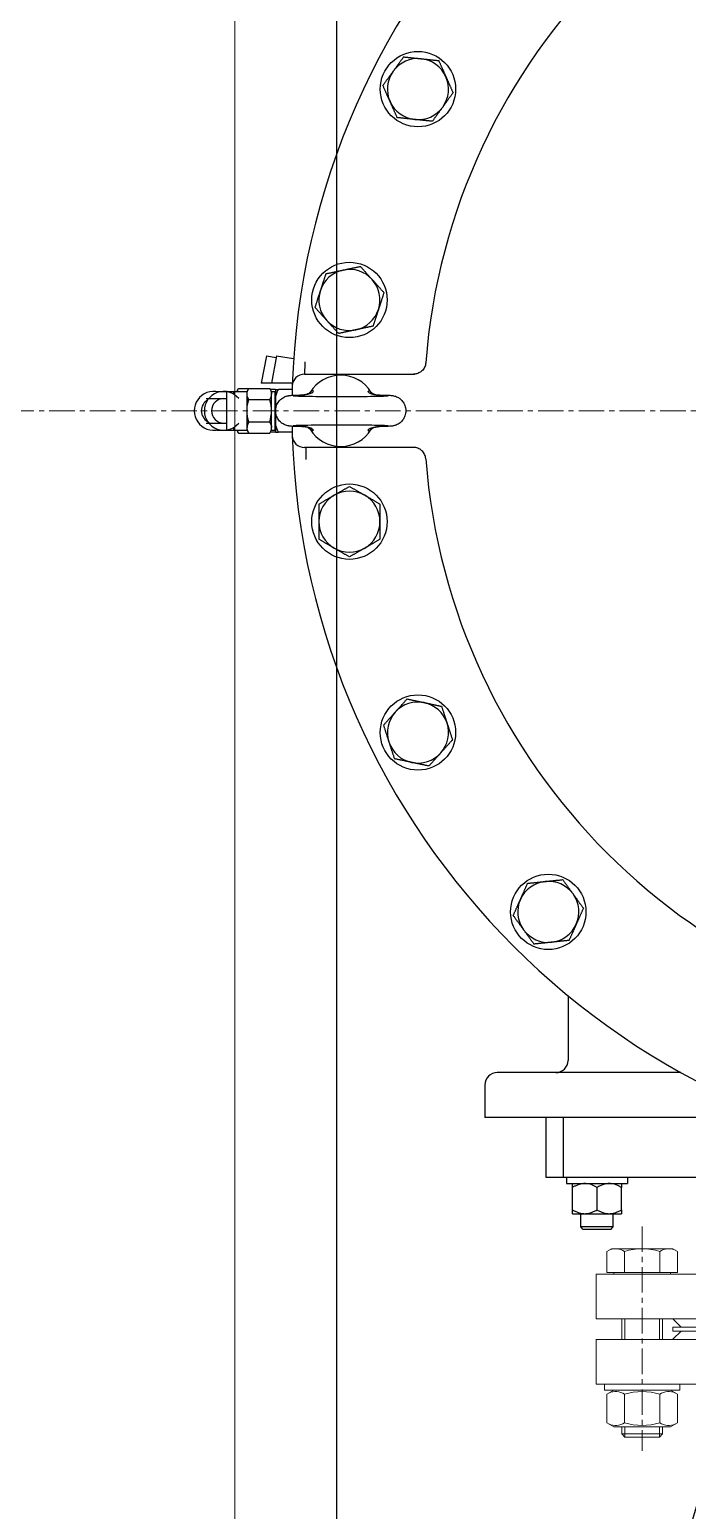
# Model space of a CAD drawing. Header units: millimetres. Extents: x 47998 to 491357, y 29487 to 305355.
# Drawn here: x 49655.6 to 49687.9, y 30339.2 to 30411.9 of the extents above; entities that cross this region are included whole.
import ezdxf

# ---------------------------------------------------------------- set-up
doc = ezdxf.new("R2010")
doc.units = ezdxf.units.MM
doc.linetypes.add('GP kota 28.53_PBS_strojarstvo_rashladni_sustav$0$CENTER', pattern=[2, 1.25, -0.25, 0.25, -0.25])
doc.styles.add('GP kota 28.53_PBS_arhitektura$0$KOTE', font='arial.ttf')

msp = doc.modelspace()

# ---------------------------------------------------------------- linework, layer by layer
at = {"color": 20, "linetype": 'Continuous', "lineweight": 18}
for p, q in [((49665.677, 30534.953), (49665.677, 30169.953)), ((49670.677, 30529.953), (49670.677, 30169.953))]:
    msp.add_line(p, q, dxfattribs=at)
at = {"color": 4, "linetype": 'Continuous', "lineweight": 20}
msp.add_line((49670.677, 30169.953), (49670.677, 30534.953), dxfattribs=at)
at = {"color": 1, "linetype": 'Continuous', "lineweight": -3}
for p, q in [((49670.677, 30534.953), (49670.677, 30169.953)), ((49667.228, 30395.869), (49666.978, 30394.511)), ((49667.228, 30395.869), (49667.713, 30395.787)), ((49667.728, 30395.869), (49667.478, 30394.511)), ((49667.728, 30395.869), (49668.565, 30395.727)), ((49669.096, 30394.961), (49674.508, 30394.961)), ((49665.777, 30394.111), (49665.862, 30394.258)), ((49665.862, 30394.258), (49666.362, 30394.258)), ((49666.277, 30394.111), (49666.362, 30394.258)), ((49666.362, 30394.258), (49667.392, 30394.258)), ((49667.478, 30394.511), (49666.978, 30394.511)), ((49667.677, 30394.211), (49667.417, 30394.211)), ((49668.501, 30394.511), (49667.478, 30394.511)), ((49667.677, 30394.211), (49667.677, 30393.822)), ((49667.677, 30394.211), (49667.827, 30394.211)), ((49668.492, 30394.211), (49667.827, 30394.211)), ((49669.548, 30394.107), (49669.467, 30394.165)), ((49672.205, 30394.107), (49672.287, 30394.165)), ((49664.277, 30393.761), (49665.277, 30393.761)), ((49664.797, 30394.111), (49665.297, 30394.111)), ((49665.277, 30392.231), (49665.277, 30394.091)), ((49665.297, 30394.111), (49666.277, 30394.111)), ((49665.633, 30393.969), (49665.633, 30394.091)), ((49666.277, 30393.984), (49666.277, 30394.111)), ((49666.277, 30393.161), (49666.277, 30393.984)), ((49666.277, 30393.71), (49666.362, 30393.71)), ((49666.323, 30393.561), (49666.277, 30393.561)), ((49666.362, 30393.71), (49667.392, 30393.71)), ((49667.477, 30393.561), (49667.43, 30393.561)), ((49667.477, 30393.984), (49667.477, 30394.111)), ((49667.477, 30394.111), (49667.657, 30394.111)), ((49667.477, 30393.161), (49667.477, 30393.984)), ((49667.657, 30392.211), (49667.657, 30394.111)), ((49667.677, 30393.561), (49667.657, 30393.561)), ((49667.677, 30393.822), (49667.677, 30393.55)), ((49667.677, 30393.55), (49667.677, 30392.772)), ((49666.277, 30392.339), (49666.277, 30393.161)), ((49666.324, 30392.761), (49666.277, 30392.761)), ((49667.477, 30392.761), (49667.43, 30392.761)), ((49667.477, 30392.339), (49667.477, 30393.161)), ((49667.677, 30392.761), (49667.657, 30392.761)), ((49667.677, 30392.772), (49667.677, 30392.5)), ((49664.277, 30392.561), (49665.277, 30392.561)), ((49664.797, 30392.211), (49665.297, 30392.211)), ((49665.297, 30392.211), (49666.277, 30392.211)), ((49665.633, 30392.231), (49665.633, 30392.353)), ((49665.777, 30392.211), (49665.862, 30392.064)), ((49665.862, 30392.064), (49666.362, 30392.064)), ((49666.277, 30392.613), (49666.362, 30392.613)), ((49666.277, 30392.211), (49666.277, 30392.339)), ((49666.277, 30392.211), (49666.362, 30392.064)), ((49666.362, 30392.613), (49667.392, 30392.613)), ((49666.362, 30392.064), (49667.392, 30392.064)), ((49667.677, 30392.111), (49667.417, 30392.111)), ((49667.477, 30392.211), (49667.477, 30392.339)), ((49667.477, 30392.211), (49667.657, 30392.211)), ((49667.677, 30392.5), (49667.677, 30392.111)), ((49667.677, 30392.111), (49667.827, 30392.111)), ((49668.492, 30392.111), (49667.827, 30392.111)), ((49669.548, 30392.216), (49669.467, 30392.158)), ((49672.205, 30392.216), (49672.287, 30392.158)), ((49674.508, 30391.361), (49669.096, 30391.361)), ((49669.156, 30391.361), (49669.156, 30390.762)), ((49682.037, 30364.439), (49682.037, 30361.261)), ((49677.957, 30360.061), (49677.957, 30358.461)), ((49687.577, 30360.661), (49678.557, 30360.661)), ((49688.647, 30358.461), (49677.957, 30358.461)), ((49680.957, 30355.511), (49680.957, 30358.461)), ((49681.811, 30355.511), (49681.811, 30358.461)), ((49681.698, 30355.511), (49680.957, 30355.511)), ((49681.811, 30355.511), (49681.698, 30355.511)), ((49683.915, 30355.511), (49681.811, 30355.511)), ((49681.961, 30355.511), (49681.961, 30355.211)), ((49681.961, 30355.211), (49684.961, 30355.211)), ((49682.261, 30355.025), (49682.261, 30355.21)), ((49682.261, 30353.918), (49682.261, 30355.025)), ((49682.661, 30355.188), (49682.661, 30355.211)), ((49683.461, 30353.918), (49683.461, 30355.025)), ((49687.179, 30355.511), (49683.915, 30355.511)), ((49684.261, 30355.188), (49684.261, 30355.211)), ((49684.661, 30355.21), (49684.661, 30355.025)), ((49684.661, 30353.918), (49684.661, 30355.025)), ((49684.961, 30355.511), (49684.961, 30355.211)), ((49688.647, 30355.511), (49687.179, 30355.511)), ((49682.261, 30353.732), (49682.261, 30353.918)), ((49682.262, 30353.731), (49682.261, 30353.732)), ((49682.262, 30353.731), (49684.66, 30353.731)), ((49682.661, 30353.084), (49682.661, 30353.731)), ((49684.261, 30353.084), (49684.261, 30353.731)), ((49684.66, 30353.731), (49684.661, 30353.732)), ((49684.661, 30353.918), (49684.661, 30353.732)), ((49684.261, 30353.084), (49682.661, 30353.084)), ((49682.784, 30352.961), (49682.661, 30353.084)), ((49684.139, 30352.961), (49682.784, 30352.961)), ((49684.139, 30352.961), (49684.261, 30353.084))]:
    msp.add_line(p, q, dxfattribs=at)
at = {"color": 4, "linetype": 'GP kota 28.53_PBS_strojarstvo_rashladni_sustav$0$CENTER', "lineweight": 9}
for p, q in [((49224.564, 30393.161), (49757.964, 30393.161)), ((49685.677, 30353.105), (49685.677, 30342.089))]:
    msp.add_line(p, q, dxfattribs=at)
at = {"color": 1, "linetype": 'Continuous', "lineweight": 9, "extrusion": (0.5, -0.866025, 0)}
for p, q in [((49683.944, 30351.877), (49684.177, 30352.011)), ((49683.944, 30344.864), (49684.292, 30345.065)), ((49687.409, 30343.465), (49687.062, 30343.265))]:
    msp.add_line(p, q, dxfattribs=at)
at = {"color": 1, "linetype": 'Continuous', "lineweight": 9, "extrusion": (-1.83697e-16, -1, 0)}
for p, q in [((49684.177, 30352.011), (49687.177, 30352.011)), ((49687.409, 30350.841), (49683.944, 30350.841)), ((49684.292, 30343.265), (49687.062, 30343.265)), ((49686.677, 30342.918), (49684.677, 30342.918)), ((49686.523, 30342.765), (49684.83, 30342.765))]:
    msp.add_line(p, q, dxfattribs=at)
at = {"color": 1, "linetype": 'Continuous', "lineweight": 9, "extrusion": (-0.5, -0.866025, 0)}
for p, q in [((49687.409, 30351.877), (49687.177, 30352.011)), ((49687.409, 30344.864), (49687.062, 30345.065)), ((49683.944, 30343.465), (49684.292, 30343.265))]:
    msp.add_line(p, q, dxfattribs=at)
at = {"color": 1, "linetype": 'Continuous', "lineweight": 9, "extrusion": (-1, 1.83697e-16, 0)}
for p, q in [((49683.944, 30351.877), (49683.944, 30350.841)), ((49684.81, 30351.877), (49684.81, 30350.841)), ((49686.543, 30351.877), (49686.543, 30350.841)), ((49687.409, 30351.877), (49687.409, 30350.841)), ((49684.292, 30350.841), (49684.292, 30350.761)), ((49687.062, 30350.841), (49687.062, 30350.761)), ((49684.677, 30348.561), (49684.677, 30347.565)), ((49686.677, 30348.561), (49686.677, 30347.565)), ((49683.944, 30344.864), (49683.944, 30343.465)), ((49684.811, 30344.864), (49684.811, 30343.465)), ((49686.543, 30344.864), (49686.543, 30343.465)), ((49687.409, 30344.864), (49687.409, 30343.465)), ((49684.677, 30343.265), (49684.677, 30342.918)), ((49686.677, 30343.265), (49686.677, 30342.918))]:
    msp.add_line(p, q, dxfattribs=at)
at = {"color": 1, "linetype": 'Continuous', "lineweight": 9}
for p, q in [((49683.427, 30350.761), (49727.927, 30350.761)), ((49683.427, 30350.761), (49683.427, 30348.561)), ((49683.427, 30348.561), (49727.927, 30348.561)), ((49687.587, 30348.161), (49687.187, 30348.561)), ((49687.177, 30348.161), (49724.177, 30348.161)), ((49687.177, 30347.961), (49687.177, 30348.161)), ((49687.177, 30347.961), (49724.177, 30347.961)), ((49687.587, 30347.961), (49687.187, 30347.565)), ((49683.427, 30347.565), (49683.427, 30345.365)), ((49683.427, 30347.561), (49727.927, 30347.561)), ((49683.427, 30345.361), (49727.927, 30345.361)), ((49683.827, 30345.365), (49683.827, 30345.065)), ((49687.527, 30345.365), (49683.827, 30345.365)), ((49683.827, 30345.065), (49687.527, 30345.065)), ((49687.527, 30345.065), (49687.527, 30345.365))]:
    msp.add_line(p, q, dxfattribs=at)
at = {"color": 4, "linetype": 'Continuous', "lineweight": 9, "extrusion": (-1, 1.83697e-16, 0)}
for p, q in [((49684.83, 30348.561), (49684.83, 30347.565)), ((49686.523, 30348.561), (49686.523, 30347.565)), ((49684.83, 30343.265), (49684.83, 30342.765)), ((49686.523, 30343.265), (49686.523, 30342.765))]:
    msp.add_line(p, q, dxfattribs=at)
at = {"color": 1, "linetype": 'Continuous', "lineweight": 9, "extrusion": (-0.707107, -0.707107, 0)}
msp.add_line((49684.677, 30342.918), (49684.83, 30342.765), dxfattribs=at)
at = {"color": 1, "linetype": 'Continuous', "lineweight": 9, "extrusion": (0.707107, -0.707107, 0)}
msp.add_line((49686.523, 30342.765), (49686.677, 30342.918), dxfattribs=at)
at = {"color": 1, "linetype": 'Continuous', "lineweight": -3}
for centre in [(49674.67, 30408.96), (49671.305, 30398.605), (49671.305, 30387.717), (49674.67, 30377.362), (49681.069, 30368.554)]:
    msp.add_circle(centre, 1.85, dxfattribs=at)
for centre, radius, start, end in [((49705.677, 30393.161), 37.2, 91.87889, 178.12111), ((49705.677, 30393.161), 30.715, 94.39815, 175.60185), ((49674.67, 30408.96), 1.5, 84, 144), ((49674.67, 30408.96), 1.5, 24, 84), ((49674.67, 30408.96), 1.5, 144, 204), ((49674.67, 30408.96), 1.5, 324, 24), ((49674.67, 30408.96), 1.5, 204, 264), ((49674.67, 30408.96), 1.5, 264, 324), ((49671.305, 30398.605), 1.5, 102, 162), ((49671.305, 30398.605), 1.5, 42, 102), ((49671.305, 30398.605), 1.5, 342, 42), ((49671.305, 30398.605), 1.5, 162, 222), ((49671.305, 30398.605), 1.5, 282, 342), ((49671.305, 30398.605), 1.5, 222, 282), ((49669.096, 30394.361), 0.6, 90, 178.12111), ((49670.877, 30393.161), 1.75, 31.17041, 148.81926), ((49705.704, 30393.16), 31.227, 176.70248, 176.70252), ((49705.677, 30393.161), 37.2, 178.12111, 178.82631), ((49664.633, 30393.161), 0.95, 74.74248, 285.25752), ((49664.633, 30393.161), 0.6, 119.1764, 240.8236), ((49665.133, 30393.161), 0.95, 39.16671, 320.83329), ((49665.133, 30393.161), 0.6, 90, 270), ((49665.297, 30394.091), 0.02, 90, 180), ((49665.653, 30394.091), 0.02, 90, 180), ((49665.297, 30392.231), 0.02, 180, 270), ((49665.653, 30392.231), 0.02, 180, 270), ((49705.677, 30393.161), 37.2, 181.1737, 181.87889), ((49705.677, 30393.161), 37.2, 181.87889, 268.12111), ((49669.096, 30391.961), 0.6, 181.87889, 270), ((49670.877, 30393.161), 1.75, 211.17039, 328.82953), ((49705.677, 30393.161), 30.715, 184.39815, 265.60185), ((49671.305, 30387.717), 1.5, 60, 120), ((49671.305, 30387.717), 1.5, 120, 180), ((49671.305, 30387.717), 1.5, 0, 60), ((49671.305, 30387.717), 1.5, 180, 240), ((49671.305, 30387.717), 1.5, 300, 0), ((49671.305, 30387.717), 1.5, 240, 300), ((49674.67, 30377.362), 1.5, 78, 138), ((49674.67, 30377.362), 1.5, 138, 198), ((49674.67, 30377.362), 1.5, 18, 78), ((49674.67, 30377.362), 1.5, 318, 18), ((49674.67, 30377.362), 1.5, 198, 258), ((49674.67, 30377.362), 1.5, 258, 318), ((49681.069, 30368.554), 1.5, 96, 156), ((49681.069, 30368.554), 1.5, 36, 96), ((49681.069, 30368.554), 1.5, 336, 36), ((49681.069, 30368.554), 1.5, 156, 216), ((49681.069, 30368.554), 1.5, 276, 336), ((49681.069, 30368.554), 1.5, 216, 276), ((49681.437, 30361.261), 0.6, 270, 0), ((49678.557, 30360.061), 0.6, 90, 180), ((49659.977, 30347.461), 29.505, 270, 0), ((49659.977, 30347.461), 61.895, 270, 0)]:
    msp.add_arc(centre, radius, start, end, dxfattribs=at)
at = {"color": 1, "linetype": 'Continuous', "lineweight": 9}
for centre, radius, start, end in [((49684.377, 30351.246), 0.766, 55.55313, 115.55313), ((49685.677, 30349.148), 2.864, 72.38753, 107.61247), ((49686.976, 30351.246), 0.766, 64.44687, 124.44687), ((49684.377, 30344.233), 0.766, 55.56153, 115.56153), ((49685.677, 30342.136), 2.862, 72.38303, 107.61697), ((49686.976, 30344.233), 0.766, 64.43847, 124.43847), ((49684.377, 30344.097), 0.766, 244.43847, 304.43847), ((49685.677, 30346.193), 2.862, 252.38303, 287.61697), ((49686.976, 30344.097), 0.766, 235.56153, 295.56153)]:
    msp.add_arc(centre, radius, start, end, dxfattribs=at)
at = {"color": 4, "linetype": 'GP kota 28.53_PBS_strojarstvo_rashladni_sustav$0$CENTER', "lineweight": 9}
msp.add_arc((49659.977, 30347.461), 45.7, 270, 0, dxfattribs=at)
at = {"color": 1, "linetype": 'Continuous', "lineweight": -3}
msp.add_ellipse((49669.096, 30395.561), major_axis=(0, 0.6), ratio=0.049036, start_param=3.142398, end_param=4.709172, dxfattribs=at)
for points, weights in [([(49673.965, 30410.542), (49673.692, 30410.167), (49673.456, 30409.842)], [1.6248711306, 1.75055534995, 1.75055534995]), ([(49673.965, 30410.542), (49674.427, 30410.494), (49674.827, 30410.452)], [1.6248711306, 1.75055534995, 1.75055534995]), ([(49674.827, 30410.452), (49675.226, 30410.41), (49675.688, 30410.361)], [1.75055534995, 1.75055534995, 1.6248711306]), ([(49675.688, 30410.361), (49675.877, 30409.937), (49676.04, 30409.57)], [1.6248711306, 1.75055534995, 1.75055534995]), ([(49673.456, 30409.842), (49673.22, 30409.517), (49672.947, 30409.141)], [1.75055534995, 1.75055534995, 1.6248711306]), ([(49676.04, 30409.57), (49676.204, 30409.203), (49676.392, 30408.779)], [1.75055534995, 1.75055534995, 1.6248711306]), ([(49673.299, 30408.35), (49673.136, 30408.717), (49672.947, 30409.141)], [1.75055534995, 1.75055534995, 1.6248711306]), ([(49676.392, 30408.779), (49676.12, 30408.404), (49675.883, 30408.078)], [1.6248711306, 1.75055534995, 1.75055534995]), ([(49673.652, 30407.559), (49673.463, 30407.983), (49673.299, 30408.35)], [1.6248711306, 1.75055534995, 1.75055534995]), ([(49675.883, 30408.078), (49675.647, 30407.753), (49675.374, 30407.378)], [1.75055534995, 1.75055534995, 1.6248711306]), ([(49674.513, 30407.468), (49674.113, 30407.51), (49673.652, 30407.559)], [1.75055534995, 1.75055534995, 1.6248711306]), ([(49675.374, 30407.378), (49674.913, 30407.426), (49674.513, 30407.468)], [1.6248711306, 1.75055534995, 1.75055534995]), ([(49670.146, 30399.892), (49670.6, 30399.989), (49670.993, 30400.072)], [1.6248711306, 1.75055534995, 1.75055534995]), ([(49670.993, 30400.072), (49671.386, 30400.156), (49671.84, 30400.252)], [1.75055534995, 1.75055534995, 1.6248711306]), ([(49671.84, 30400.252), (49672.151, 30399.908), (49672.42, 30399.609)], [1.6248711306, 1.75055534995, 1.75055534995]), ([(49670.146, 30399.892), (49670.003, 30399.451), (49669.879, 30399.069)], [1.6248711306, 1.75055534995, 1.75055534995]), ([(49672.42, 30399.609), (49672.689, 30399.31), (49672.999, 30398.965)], [1.75055534995, 1.75055534995, 1.6248711306]), ([(49669.879, 30399.069), (49669.754, 30398.686), (49669.611, 30398.245)], [1.75055534995, 1.75055534995, 1.6248711306]), ([(49672.999, 30398.965), (49672.856, 30398.524), (49672.732, 30398.142)], [1.6248711306, 1.75055534995, 1.75055534995]), ([(49670.19, 30397.601), (49669.922, 30397.9), (49669.611, 30398.245)], [1.75055534995, 1.75055534995, 1.6248711306]), ([(49672.732, 30398.142), (49672.608, 30397.759), (49672.464, 30397.318)], [1.75055534995, 1.75055534995, 1.6248711306]), ([(49670.77, 30396.958), (49670.459, 30397.303), (49670.19, 30397.601)], [1.6248711306, 1.75055534995, 1.75055534995]), ([(49671.617, 30397.138), (49671.224, 30397.054), (49670.77, 30396.958)], [1.75055534995, 1.75055534995, 1.6248711306]), ([(49672.464, 30397.318), (49672.01, 30397.222), (49671.617, 30397.138)], [1.6248711306, 1.75055534995, 1.75055534995]), ([(49665.796, 30394.111), (49665.817, 30394.181), (49665.862, 30394.258)], [2.14721462933, 2.10800585751, 2.02820517815]), ([(49666.277, 30393.984), (49666.277, 30394.111), (49666.362, 30394.258)], [2.18508739465, 2.18508739465, 2.02820517815]), ([(49665.862, 30392.064), (49665.817, 30392.142), (49665.796, 30392.211)], [2.02820517814, 2.10800585751, 2.14721462933]), ([(49666.362, 30392.064), (49666.277, 30392.211), (49666.277, 30392.339)], [2.02820517814, 2.18508739465, 2.18508739465]), ([(49670.555, 30389.016), (49670.903, 30389.217), (49671.305, 30389.449)], [1.75055534995, 1.75055534995, 1.6248711306]), ([(49671.305, 30389.449), (49671.707, 30389.217), (49672.055, 30389.016)], [1.6248711306, 1.75055534995, 1.75055534995]), ([(49669.805, 30388.583), (49670.207, 30388.815), (49670.555, 30389.016)], [1.6248711306, 1.75055534995, 1.75055534995]), ([(49669.805, 30388.583), (49669.805, 30388.119), (49669.805, 30387.717)], [1.6248711306, 1.75055534995, 1.75055534995]), ([(49672.055, 30389.016), (49672.403, 30388.815), (49672.805, 30388.583)], [1.75055534995, 1.75055534995, 1.6248711306]), ([(49672.805, 30388.583), (49672.805, 30388.119), (49672.805, 30387.717)], [1.6248711306, 1.75055534995, 1.75055534995]), ([(49669.805, 30387.717), (49669.805, 30387.315), (49669.805, 30386.851)], [1.75055534995, 1.75055534995, 1.6248711306]), ([(49672.805, 30387.717), (49672.805, 30387.315), (49672.805, 30386.851)], [1.75055534995, 1.75055534995, 1.6248711306]), ([(49670.555, 30386.418), (49670.207, 30386.619), (49669.805, 30386.851)], [1.75055534995, 1.75055534995, 1.6248711306]), ([(49672.805, 30386.851), (49672.403, 30386.619), (49672.055, 30386.418)], [1.6248711306, 1.75055534995, 1.75055534995]), ([(49671.305, 30385.985), (49670.903, 30386.217), (49670.555, 30386.418)], [1.6248711306, 1.75055534995, 1.75055534995]), ([(49672.055, 30386.418), (49671.707, 30386.217), (49671.305, 30385.985)], [1.75055534995, 1.75055534995, 1.6248711306]), ([(49673.555, 30378.366), (49673.824, 30378.665), (49674.135, 30379.01)], [1.75055534995, 1.75055534995, 1.6248711306]), ([(49674.135, 30379.01), (49674.588, 30378.913), (49674.982, 30378.83)], [1.6248711306, 1.75055534995, 1.75055534995]), ([(49672.976, 30377.722), (49673.286, 30378.067), (49673.555, 30378.366)], [1.6248711306, 1.75055534995, 1.75055534995]), ([(49674.982, 30378.83), (49675.375, 30378.746), (49675.829, 30378.65)], [1.75055534995, 1.75055534995, 1.6248711306]), ([(49675.829, 30378.65), (49675.972, 30378.208), (49676.096, 30377.826)], [1.6248711306, 1.75055534995, 1.75055534995]), ([(49672.976, 30377.722), (49673.119, 30377.281), (49673.243, 30376.899)], [1.6248711306, 1.75055534995, 1.75055534995]), ([(49676.096, 30377.826), (49676.221, 30377.444), (49676.364, 30377.002)], [1.75055534995, 1.75055534995, 1.6248711306]), ([(49673.243, 30376.899), (49673.367, 30376.517), (49673.511, 30376.075)], [1.75055534995, 1.75055534995, 1.6248711306]), ([(49676.364, 30377.002), (49676.053, 30376.657), (49675.784, 30376.359)], [1.6248711306, 1.75055534995, 1.75055534995]), ([(49674.358, 30375.895), (49673.965, 30375.979), (49673.511, 30376.075)], [1.75055534995, 1.75055534995, 1.6248711306]), ([(49675.784, 30376.359), (49675.516, 30376.06), (49675.205, 30375.715)], [1.75055534995, 1.75055534995, 1.6248711306]), ([(49675.205, 30375.715), (49674.751, 30375.812), (49674.358, 30375.895)], [1.6248711306, 1.75055534995, 1.75055534995]), ([(49680.913, 30370.046), (49681.312, 30370.088), (49681.774, 30370.136)], [1.75055534995, 1.75055534995, 1.6248711306]), ([(49681.774, 30370.136), (49682.047, 30369.761), (49682.283, 30369.436)], [1.6248711306, 1.75055534995, 1.75055534995]), ([(49679.699, 30369.164), (49679.863, 30369.531), (49680.051, 30369.955)], [1.75055534995, 1.75055534995, 1.6248711306]), ([(49680.051, 30369.955), (49680.513, 30370.004), (49680.913, 30370.046)], [1.6248711306, 1.75055534995, 1.75055534995]), ([(49682.283, 30369.436), (49682.519, 30369.11), (49682.792, 30368.735)], [1.75055534995, 1.75055534995, 1.6248711306]), ([(49679.347, 30368.373), (49679.536, 30368.797), (49679.699, 30369.164)], [1.6248711306, 1.75055534995, 1.75055534995]), ([(49682.792, 30368.735), (49682.603, 30368.311), (49682.44, 30367.944)], [1.6248711306, 1.75055534995, 1.75055534995]), ([(49679.347, 30368.373), (49679.62, 30367.997), (49679.856, 30367.672)], [1.6248711306, 1.75055534995, 1.75055534995]), ([(49682.44, 30367.944), (49682.276, 30367.577), (49682.088, 30367.153)], [1.75055534995, 1.75055534995, 1.6248711306]), ([(49679.856, 30367.672), (49680.092, 30367.347), (49680.365, 30366.972)], [1.75055534995, 1.75055534995, 1.6248711306]), ([(49681.226, 30367.062), (49680.827, 30367.02), (49680.365, 30366.972)], [1.75055534995, 1.75055534995, 1.6248711306]), ([(49682.088, 30367.153), (49681.626, 30367.104), (49681.226, 30367.062)], [1.6248711306, 1.75055534995, 1.75055534995]), ([(49682.261, 30353.918), (49682.861, 30353.571), (49683.461, 30353.918)], [1.56199954608, 1.8036417168, 1.56199954608]), ([(49683.461, 30353.918), (49684.061, 30353.571), (49684.661, 30353.918)], [1.56199954608, 1.8036417168, 1.56199954608])]:
    msp.add_rational_spline(points, weights, degree=2, dxfattribs=at)
for points, knots in [([(49675.052, 30395.515), (49675.046, 30395.443), (49675.028, 30395.372), (49674.964, 30395.236), (49674.918, 30395.173), (49674.805, 30395.068), (49674.739, 30395.027), (49674.601, 30394.975), (49674.53, 30394.961), (49674.458, 30394.961), (49674.457, 30394.961), (49674.457, 30394.961)], [0, 0, 0, 0, 0.2186101, 0.2186101, 0.4507598, 0.4507598, 0.6832151, 0.6832151, 0.9002524, 0.9002524, 0.9016437, 0.9016437, 0.9016437, 0.9016437]), ([(49669.466, 30394.165), (49669.437, 30394.124), (49669.403, 30394.087), (49669.367, 30394.057), (49669.332, 30394.027), (49669.294, 30394.005), (49669.258, 30393.988), (49669.195, 30393.96), (49669.133, 30393.948), (49669.071, 30393.943)], [0, 0, 0, 0, 0.001498404, 0.001498404, 0.001498404, 0.002996807, 0.002996807, 0.002996807, 0.005548719, 0.005548719, 0.005548719, 0.005548719]), ([(49669.438, 30394.128), (49669.438, 30394.128), (49669.43, 30394.117), (49669.401, 30394.078), (49669.381, 30394.048), (49669.354, 30394.003), (49669.35, 30393.996), (49669.346, 30393.988)], [0, 0, 0, 0, 0.2398306, 0.2398306, 0.5161634, 0.5161634, 0.5635887, 0.5635887, 0.5635887, 0.5635887]), ([(49672.287, 30394.165), (49672.316, 30394.124), (49672.35, 30394.087), (49672.386, 30394.057), (49672.408, 30394.039), (49672.43, 30394.023), (49672.453, 30394.01), (49672.468, 30394.002), (49672.482, 30393.995), (49672.496, 30393.988), (49672.559, 30393.96), (49672.621, 30393.948), (49672.683, 30393.943)], [0, 0, 0, 0, 0.001498404, 0.001498404, 0.001498404, 0.002415266, 0.002415266, 0.002415266, 0.002996807, 0.002996807, 0.002996807, 0.005553331, 0.005553331, 0.005553331, 0.005553331]), ([(49672.408, 30393.988), (49672.4, 30394.002), (49672.393, 30394.014), (49672.358, 30394.07), (49672.336, 30394.101), (49672.319, 30394.123), (49672.316, 30394.127), (49672.315, 30394.128)], [2.6401081, 2.6401081, 2.6401081, 2.6401081, 2.7269226, 2.7269226, 3.0686634, 3.0686634, 3.2034938, 3.2034938, 3.2034938, 3.2034938]), ([(49666.277, 30393.161), (49666.277, 30393.254), (49666.285, 30393.348), (49666.3, 30393.44), (49666.315, 30393.531), (49666.336, 30393.621), (49666.362, 30393.71)], [0.015334346, 0.015334346, 0.015334346, 0.015334346, 0.018110341, 0.018110341, 0.018110341, 0.020886336, 0.020886336, 0.020886336, 0.020886336]), ([(49667.477, 30393.161), (49667.477, 30393.254), (49667.469, 30393.348), (49667.454, 30393.44), (49667.439, 30393.531), (49667.418, 30393.621), (49667.392, 30393.71)], [0.015334346, 0.015334346, 0.015334346, 0.015334346, 0.018110341, 0.018110341, 0.018110341, 0.020886336, 0.020886336, 0.020886336, 0.020886336]), ([(49669.097, 30392.378), (49668.907, 30392.382), (49668.748, 30392.387), (49668.562, 30392.395), (49668.508, 30392.397), (49668.429, 30392.403), (49668.4, 30392.405), (49668.353, 30392.411), (49668.339, 30392.413), (49668.299, 30392.42), (49668.271, 30392.425), (49668.206, 30392.443), (49668.173, 30392.454), (49668.108, 30392.481), (49668.077, 30392.497), (49667.999, 30392.544), (49667.954, 30392.578), (49667.86, 30392.668), (49667.814, 30392.727), (49667.738, 30392.862), (49667.71, 30392.939), (49667.686, 30393.065), (49667.681, 30393.113), (49667.681, 30393.244), (49667.695, 30393.328), (49667.748, 30393.483), (49667.788, 30393.557), (49667.887, 30393.685), (49667.948, 30393.742), (49668.046, 30393.808), (49668.078, 30393.826), (49668.138, 30393.855), (49668.166, 30393.865), (49668.21, 30393.88), (49668.227, 30393.885), (49668.267, 30393.896), (49668.288, 30393.9), (49668.325, 30393.907), (49668.34, 30393.91), (49668.382, 30393.915), (49668.404, 30393.917), (49668.497, 30393.925), (49668.576, 30393.929), (49668.792, 30393.937), (49668.933, 30393.941), (49669.097, 30393.944)], [0, 0, 0, 0, 0.812703, 0.812703, 1.237875, 1.237875, 1.520232, 1.520232, 1.626256, 1.626256, 1.767357, 1.767357, 1.883412, 1.883412, 1.991442, 1.991442, 2.160174, 2.160174, 2.38207, 2.38207, 2.623065, 2.623065, 2.76685, 2.76685, 3.014743, 3.014743, 3.259556, 3.259556, 3.502849, 3.502849, 3.617177, 3.617177, 3.711025, 3.711025, 3.775502, 3.775502, 3.875274, 3.875274, 3.983833, 3.983833, 4.19623, 4.19623, 4.834281, 4.834281, 5.533924, 5.533924, 5.533924, 5.533924]), ([(49668.543, 30393.899), (49668.543, 30393.899), (49668.543, 30393.899), (49668.544, 30393.899), (49668.552, 30393.898), (49668.586, 30393.895), (49668.623, 30393.893), (49668.744, 30393.888), (49668.845, 30393.885), (49669.113, 30393.878), (49669.294, 30393.875), (49669.706, 30393.869), (49669.943, 30393.866), (49670.412, 30393.862), (49670.645, 30393.861), (49670.877, 30393.861)], [5.903535, 5.903535, 5.903535, 5.903535, 5.909303, 5.909303, 6.107622, 6.107622, 6.477937, 6.477937, 7.070262, 7.070262, 7.803554, 7.803554, 8.574519, 8.574519, 9.268829, 9.268829, 9.268829, 9.268829]), ([(49669.546, 30394.105), (49669.525, 30394.084), (49669.502, 30394.065), (49669.478, 30394.05), (49669.462, 30394.04), (49669.446, 30394.03), (49669.429, 30394.022), (49669.387, 30394.001), (49669.344, 30393.987), (49669.301, 30393.976), (49669.225, 30393.956), (49669.148, 30393.948), (49669.071, 30393.943)], [0, 0, 0, 0, 0.000877566, 0.000877566, 0.000877566, 0.001467306, 0.001467306, 0.001467306, 0.002934612, 0.002934612, 0.002934612, 0.005508973, 0.005508973, 0.005508973, 0.005508973]), ([(49670.877, 30393.861), (49671.134, 30393.861), (49671.395, 30393.863), (49671.888, 30393.867), (49672.126, 30393.87), (49672.544, 30393.876), (49672.729, 30393.88), (49673.016, 30393.888), (49673.127, 30393.893), (49673.198, 30393.898), (49673.21, 30393.899), (49673.21, 30393.899)], [0, 0, 0, 0, 0.772132, 0.772132, 1.559376, 1.559376, 2.344158, 2.344158, 3.111742, 3.111742, 3.360179, 3.360179, 3.360179, 3.360179]), ([(49672.207, 30394.105), (49672.228, 30394.084), (49672.251, 30394.065), (49672.275, 30394.05), (49672.291, 30394.04), (49672.308, 30394.03), (49672.325, 30394.022), (49672.366, 30394.001), (49672.409, 30393.987), (49672.453, 30393.976), (49672.529, 30393.956), (49672.606, 30393.948), (49672.683, 30393.943)], [0, 0, 0, 0, 0.000877566, 0.000877566, 0.000877566, 0.001467306, 0.001467306, 0.001467306, 0.002934612, 0.002934612, 0.002934612, 0.005508983, 0.005508983, 0.005508983, 0.005508983]), ([(49672.657, 30393.944), (49672.847, 30393.94), (49673.006, 30393.935), (49673.191, 30393.928), (49673.245, 30393.925), (49673.325, 30393.919), (49673.353, 30393.917), (49673.401, 30393.911), (49673.415, 30393.909), (49673.454, 30393.903), (49673.483, 30393.897), (49673.547, 30393.88), (49673.581, 30393.868), (49673.645, 30393.841), (49673.677, 30393.825), (49673.755, 30393.779), (49673.8, 30393.744), (49673.893, 30393.655), (49673.94, 30393.595), (49674.015, 30393.461), (49674.043, 30393.383), (49674.068, 30393.257), (49674.072, 30393.209), (49674.072, 30393.079), (49674.058, 30392.995), (49674.005, 30392.84), (49673.966, 30392.766), (49673.867, 30392.637), (49673.806, 30392.58), (49673.708, 30392.515), (49673.675, 30392.496), (49673.615, 30392.468), (49673.588, 30392.457), (49673.544, 30392.442), (49673.527, 30392.437), (49673.487, 30392.426), (49673.466, 30392.422), (49673.429, 30392.415), (49673.413, 30392.413), (49673.371, 30392.407), (49673.349, 30392.405), (49673.256, 30392.398), (49673.178, 30392.394), (49672.961, 30392.386), (49672.82, 30392.382), (49672.657, 30392.378)], [0, 0, 0, 0, 0.812703, 0.812703, 1.237875, 1.237875, 1.520232, 1.520232, 1.626256, 1.626256, 1.767357, 1.767357, 1.883412, 1.883412, 1.991442, 1.991442, 2.160174, 2.160174, 2.38207, 2.38207, 2.623065, 2.623065, 2.76685, 2.76685, 3.014743, 3.014743, 3.259556, 3.259556, 3.502849, 3.502849, 3.617177, 3.617177, 3.711025, 3.711025, 3.775502, 3.775502, 3.875274, 3.875274, 3.983833, 3.983833, 4.19623, 4.19623, 4.834281, 4.834281, 5.533924, 5.533924, 5.533924, 5.533924]), ([(49670.877, 30392.461), (49670.619, 30392.461), (49670.359, 30392.46), (49669.866, 30392.456), (49669.627, 30392.453), (49669.209, 30392.446), (49669.025, 30392.443), (49668.737, 30392.434), (49668.627, 30392.43), (49668.555, 30392.425), (49668.543, 30392.424), (49668.543, 30392.424)], [0, 0, 0, 0, 0.772132, 0.772132, 1.559376, 1.559376, 2.344158, 2.344158, 3.111742, 3.111742, 3.360179, 3.360179, 3.360179, 3.360179]), ([(49669.467, 30392.158), (49669.437, 30392.199), (49669.404, 30392.236), (49669.368, 30392.266), (49669.346, 30392.284), (49669.323, 30392.299), (49669.3, 30392.313), (49669.286, 30392.321), (49669.271, 30392.328), (49669.257, 30392.334), (49669.195, 30392.362), (49669.133, 30392.375), (49669.07, 30392.379)], [0, 0, 0, 0, 0.001498404, 0.001498404, 0.001498404, 0.002419827, 0.002419827, 0.002419827, 0.002996807, 0.002996807, 0.002996807, 0.005553398, 0.005553398, 0.005553398, 0.005553398]), ([(49669.546, 30392.218), (49669.525, 30392.239), (49669.502, 30392.257), (49669.478, 30392.273), (49669.462, 30392.283), (49669.446, 30392.292), (49669.429, 30392.301), (49669.387, 30392.321), (49669.344, 30392.336), (49669.301, 30392.347), (49669.225, 30392.366), (49669.148, 30392.375), (49669.071, 30392.379)], [0, 0, 0, 0, 0.000877566, 0.000877566, 0.000877566, 0.001467306, 0.001467306, 0.001467306, 0.002934612, 0.002934612, 0.002934612, 0.005508983, 0.005508983, 0.005508983, 0.005508983]), ([(49669.346, 30392.334), (49669.348, 30392.33), (49669.35, 30392.326), (49669.381, 30392.273), (49669.406, 30392.238), (49669.431, 30392.204), (49669.437, 30392.196), (49669.439, 30392.194)], [2.6403355, 2.6403355, 2.6403355, 2.6403355, 2.6668441, 2.6668441, 3.0019038, 3.0019038, 3.2038233, 3.2038233, 3.2038233, 3.2038233]), ([(49673.21, 30392.424), (49673.21, 30392.424), (49673.21, 30392.424), (49673.21, 30392.424), (49673.202, 30392.425), (49673.167, 30392.427), (49673.13, 30392.429), (49673.009, 30392.434), (49672.908, 30392.438), (49672.64, 30392.444), (49672.459, 30392.448), (49672.048, 30392.454), (49671.81, 30392.456), (49671.342, 30392.46), (49671.108, 30392.461), (49670.877, 30392.461)], [5.903535, 5.903535, 5.903535, 5.903535, 5.909303, 5.909303, 6.107622, 6.107622, 6.477937, 6.477937, 7.070262, 7.070262, 7.803554, 7.803554, 8.574519, 8.574519, 9.268829, 9.268829, 9.268829, 9.268829]), ([(49672.207, 30392.218), (49672.228, 30392.239), (49672.251, 30392.257), (49672.275, 30392.273), (49672.291, 30392.283), (49672.308, 30392.292), (49672.325, 30392.301), (49672.366, 30392.321), (49672.409, 30392.336), (49672.453, 30392.347), (49672.529, 30392.366), (49672.606, 30392.375), (49672.683, 30392.379)], [0, 0, 0, 0, 0.000877566, 0.000877566, 0.000877566, 0.001467306, 0.001467306, 0.001467306, 0.002934612, 0.002934612, 0.002934612, 0.005508973, 0.005508973, 0.005508973, 0.005508973]), ([(49672.287, 30392.158), (49672.316, 30392.199), (49672.35, 30392.236), (49672.386, 30392.266), (49672.409, 30392.285), (49672.433, 30392.301), (49672.456, 30392.314), (49672.47, 30392.322), (49672.483, 30392.328), (49672.496, 30392.334), (49672.559, 30392.362), (49672.621, 30392.375), (49672.683, 30392.379)], [0.000000002, 0.000000002, 0.000000002, 0.000000002, 0.001498404, 0.001498404, 0.001498404, 0.002459654, 0.002459654, 0.002459654, 0.002996807, 0.002996807, 0.002996807, 0.005553064, 0.005553064, 0.005553064, 0.005553064]), ([(49672.315, 30392.194), (49672.317, 30392.197), (49672.328, 30392.211), (49672.362, 30392.258), (49672.383, 30392.292), (49672.408, 30392.334)], [0, 0, 0, 0, 0.2837834, 0.2837834, 0.5628961, 0.5628961, 0.5628961, 0.5628961]), ([(49675.052, 30390.807), (49675.046, 30390.88), (49675.028, 30390.951), (49674.964, 30391.087), (49674.918, 30391.15), (49674.805, 30391.254), (49674.739, 30391.295), (49674.601, 30391.348), (49674.53, 30391.361), (49674.458, 30391.361), (49674.457, 30391.361), (49674.457, 30391.361)], [-0.9004468, -0.9004468, -0.9004468, -0.9004468, -0.6817895, -0.6817895, -0.4495896, -0.4495896, -0.2170841, -0.2170841, 0, 0, 0.0013916, 0.0013916, 0.0013916, 0.0013916]), ([(49683.461, 30355.025), (49683.254, 30355.145), (49683.085, 30355.198), (49682.917, 30355.208), (49682.748, 30355.219), (49682.582, 30355.185), (49682.387, 30355.091), (49682.347, 30355.072), (49682.305, 30355.05), (49682.261, 30355.025)], [0.01593489, 0.01593489, 0.01593489, 0.01593489, 0.0269217, 0.0269217, 0.0269217, 0.03806126, 0.03806126, 0.03806126, 0.04036603, 0.04036603, 0.04036603, 0.04036603]), ([(49684.661, 30355.025), (49684.454, 30355.145), (49684.285, 30355.198), (49684.117, 30355.208), (49683.948, 30355.219), (49683.782, 30355.185), (49683.587, 30355.091), (49683.547, 30355.072), (49683.505, 30355.05), (49683.461, 30355.025)], [0.01593489, 0.01593489, 0.01593489, 0.01593489, 0.0269217, 0.0269217, 0.0269217, 0.03806126, 0.03806126, 0.03806126, 0.04036603, 0.04036603, 0.04036603, 0.04036603])]:
    msp.add_open_spline(points, degree=3, knots=knots, dxfattribs=at)
for points in [[(49667.477, 30393.984), (49667.477, 30394.077), (49667.444, 30394.169), (49667.392, 30394.258)], [(49667.392, 30394.258), (49667.444, 30394.168), (49667.477, 30394.077), (49667.477, 30393.984)], [(49667.677, 30393.822), (49667.7, 30393.961), (49667.756, 30394.088), (49667.827, 30394.211)], [(49666.362, 30393.71), (49666.31, 30393.799), (49666.277, 30393.891), (49666.277, 30393.984)], [(49667.392, 30393.71), (49667.444, 30393.799), (49667.477, 30393.891), (49667.477, 30393.984)], [(49667.718, 30393.393), (49667.7, 30393.444), (49667.686, 30393.496), (49667.677, 30393.55)], [(49666.362, 30392.613), (49666.31, 30392.791), (49666.277, 30392.976), (49666.277, 30393.161)], [(49667.392, 30392.613), (49667.443, 30392.791), (49667.477, 30392.976), (49667.477, 30393.161)], [(49667.677, 30392.772), (49667.686, 30392.826), (49667.7, 30392.878), (49667.718, 30392.929)], [(49666.277, 30392.339), (49666.277, 30392.432), (49666.31, 30392.523), (49666.362, 30392.613)], [(49666.362, 30392.613), (49666.31, 30392.523), (49666.277, 30392.432), (49666.277, 30392.339)], [(49667.477, 30392.339), (49667.477, 30392.432), (49667.444, 30392.523), (49667.392, 30392.613)], [(49667.392, 30392.613), (49667.444, 30392.523), (49667.477, 30392.432), (49667.477, 30392.339)], [(49667.392, 30392.064), (49667.444, 30392.154), (49667.477, 30392.245), (49667.477, 30392.339)], [(49667.827, 30392.111), (49667.756, 30392.234), (49667.7, 30392.362), (49667.677, 30392.5)], [(49669.546, 30392.218), (49669.547, 30392.217), (49669.548, 30392.216), (49669.548, 30392.216)], [(49672.205, 30392.216), (49672.206, 30392.216), (49672.206, 30392.217), (49672.207, 30392.218)], [(49675.052, 30390.807), (49675.052, 30390.807), (49675.052, 30390.806), (49675.052, 30390.806)]]:
    msp.add_open_spline(points, degree=3, dxfattribs=at)

# ---------------------------------------------------------------- texts
at = {"color": 2, "linetype": 'Continuous', "lineweight": 20, "style": 'GP kota 28.53_PBS_arhitektura$0$KOTE', "width": 0.95}
msp.add_attdef('', (49668.33, 30391.243), '', height=22.275, rotation=90, dxfattribs=at)

doc.saveas('drawing.dxf')
